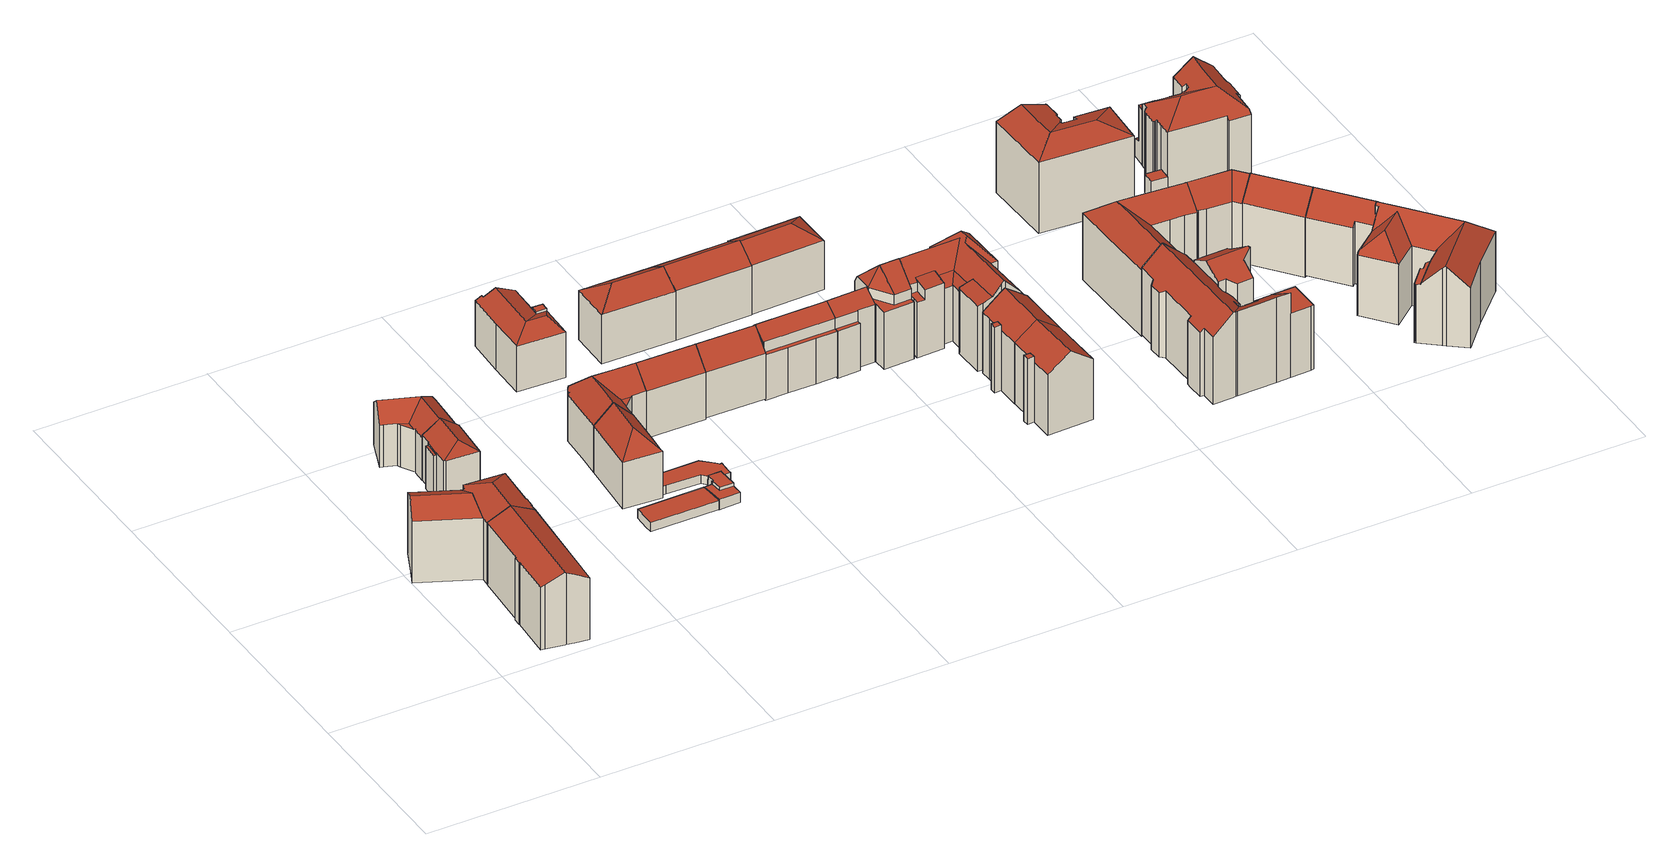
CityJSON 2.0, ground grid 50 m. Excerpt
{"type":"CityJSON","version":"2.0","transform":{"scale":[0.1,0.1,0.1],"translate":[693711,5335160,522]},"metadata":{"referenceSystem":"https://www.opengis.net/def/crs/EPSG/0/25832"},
"CityObjects":{
"building1":{"type":"Building","attributes":{"Gemeindeschluessel":"09162000","HoeheDach":"544.911","HoeheGrund":"522.730","Methode":"1000","NiedrigsteTraufeDesGebaeudes":"541.617","Geometrietyp2DReferenz":"3000","function":"31001_1000","roofType":"3100","measuredHeight":22.18,"storeysAboveGround":4},"geometry":[{"type":"MultiSurface","lod":"2","boundaries":[[[0,1,2,3]],[[4,5,6,7,8,9]],[[3,2,10,11]],[[12,13,9,8,7,14,15]],[[16,17,12,15,18,19]],[[14,7,6,20,21,22]],[[5,4,23,17,16,19,24,0,3,11,25,21,20,6]],[[23,4,9,13,12,17]],[[25,26,22,21]],[[19,18,27,24]],[[11,10,26,25]],[[24,27,1,0]],[[18,15,14,22,26,10,2,1,27]]],"semantics":{"surfaces":[{"type":"WallSurface"},{"type":"RoofSurface"},{"type":"GroundSurface"}],"values":[0,0,0,1,0,0,2,0,0,0,0,0,1]}}]},
"building2":{"type":"Building","attributes":{"Gemeindeschluessel":"09162000","HoeheDach":"544.960","HoeheGrund":"522.790","Methode":"2000","NiedrigsteTraufeDesGebaeudes":"541.430","Geometrietyp2DReferenz":"3000","function":"31001_1000","roofType":"3200","measuredHeight":22.17,"storeysAboveGround":4},"geometry":[{"type":"MultiSurface","lod":"2","boundaries":[[[28,29,30,31,32,33]],[[34,35,36,37]],[[38,39,31,30]],[[37,36,40,41]],[[42,43,7,44,45,46]],[[47,48,49,50,51,52,53]],[[41,40,7,43]],[[54,55,56,57,58,59,60]],[[28,33,35,34]],[[46,45,49,48]],[[51,50,61,55,54,62]],[[56,63,39,38,64,57]],[[44,65,63,56,55,61,50,49,45]],[[52,66,60,59,67,53]],[[62,54,60,66]],[[51,62,66,52]],[[65,32,31,39,63]],[[29,28,34,37,41,43,42,46,48,47,53,67,59,58,57,64,38,30]],[[7,40,36,35,33,32,65,44]]],"semantics":{"surfaces":[{"type":"WallSurface"},{"type":"RoofSurface"},{"type":"GroundSurface"}],"values":[0,0,0,0,0,0,0,0,0,0,0,0,1,0,1,1,1,2,1]}}]},
"building3":{"type":"Building","attributes":{"Gemeindeschluessel":"09162000","HoeheDach":"542.360","HoeheGrund":"525.051","Methode":"2000","NiedrigsteTraufeDesGebaeudes":"537.980","Geometrietyp2DReferenz":"3000","function":"31001_1000","roofType":"3200","measuredHeight":17.31,"storeysAboveGround":4},"geometry":[{"type":"MultiSurface","lod":"2","boundaries":[[[68,69,70,71]],[[72,73,74,75]],[[72,76,77,78,79,73]],[[80,81,82,83,84]],[[85,75,74,86,87,88]],[[83,89,90,91,70,69,88,87,78,77,92,84]],[[93,94,91,90,95]],[[80,84,92,96]],[[85,88,69,68]],[[79,78,87,86]],[[79,86,74,73]],[[96,92,77,76]],[[82,97,89,83]],[[81,80,96,76,72,75,85,68,71,94,93,98]],[[71,70,91,94]],[[93,95,99,98]],[[97,99,95,90,89]],[[81,98,99,97,82]]],"semantics":{"surfaces":[{"type":"WallSurface"},{"type":"RoofSurface"},{"type":"GroundSurface"}],"values":[0,0,0,0,0,1,0,0,0,0,1,0,1,2,0,0,1,0]}}]},
"building4":{"type":"Building","attributes":{"Gemeindeschluessel":"09162000","HoeheDach":"541.808","HoeheGrund":"524.822","Methode":"2000","NiedrigsteTraufeDesGebaeudes":"537.591","Geometrietyp2DReferenz":"3000","function":"31001_1000","roofType":"3100","measuredHeight":16.99,"storeysAboveGround":4},"geometry":[{"type":"MultiSurface","lod":"2","boundaries":[[[100,101,102,103,104,105,106,107]],[[108,109,110,111,112,113]],[[114,115,116,117,118,119]],[[105,104,120,121,115,114,119,106]],[[122,123,124,125]],[[120,126,127,128,129,121]],[[127,126,130,131]],[[132,133,103,102]],[[134,135,132,102,101,136]],[[137,138,123,122]],[[139,140,138,137]],[[109,108,141,139,137,122,125,142,143,135,134,136,144,145,146,118,117,116,129,128,127,131,110]],[[131,130,111,110]],[[125,124,147,142]],[[113,112,111,130,126,120,104,148,149]],[[116,115,121,129]],[[144,100,107,145]],[[136,101,100,144]],[[138,140,149,148,104,103,133,147,124,123]],[[107,106,119,118,146,145]],[[143,142,147,133,132,135]],[[141,108,113,149,140,139]]],"semantics":{"surfaces":[{"type":"RoofSurface"},{"type":"WallSurface"},{"type":"GroundSurface"}],"values":[0,1,1,0,1,1,1,0,1,1,1,2,1,1,0,1,1,1,0,1,1,1]}}]},
"building5":{"type":"Building","attributes":{"Gemeindeschluessel":"09162000","HoeheDach":"528.449","HoeheGrund":"525.600","Methode":"1000","NiedrigsteTraufeDesGebaeudes":"528.449","Geometrietyp2DReferenz":"3000","function":"51009_1610","roofType":"1000","measuredHeight":2.85},"geometry":[{"type":"MultiSurface","lod":"2","boundaries":[[[150,151,152,153]],[[154,155,156,157]],[[157,156,151,150]],[[158,152,151,156,155,159,160]],[[161,153,152,158,160,162]],[[161,162,163,154,157,150,153]],[[160,159,155,154,163,162]]],"semantics":{"surfaces":[{"type":"WallSurface"},{"type":"RoofSurface"},{"type":"GroundSurface"}],"values":[0,0,0,1,0,2,0]}}]},
"building6":{"type":"Building","attributes":{"Gemeindeschluessel":"09162000","HoeheDach":"544.753","HoeheGrund":"525.132","Methode":"1000","NiedrigsteTraufeDesGebaeudes":"539.256","Geometrietyp2DReferenz":"3000","function":"31001_1000","roofType":"3200","measuredHeight":19.62,"storeysAboveGround":4},"geometry":[{"type":"MultiSurface","lod":"2","boundaries":[[[164,165,166,167,168,169,170]],[[171,172,173]],[[174,175,170,169,168,176]],[[165,177,171,166]],[[164,178,177,165]],[[170,175,178,164]],[[166,171,173,167]],[[171,177,178,175,174,172]],[[172,174,176,173]],[[167,173,176,168]]],"semantics":{"surfaces":[{"type":"GroundSurface"},{"type":"RoofSurface"},{"type":"WallSurface"}],"values":[0,1,2,2,2,2,2,1,1,2]}}]},
"building7":{"type":"Building","attributes":{"Gemeindeschluessel":"09162000","HoeheDach":"544.768","HoeheGrund":"525.132","Methode":"2000","NiedrigsteTraufeDesGebaeudes":"539.264","Geometrietyp2DReferenz":"3000","function":"31001_1000","roofType":"3100","measuredHeight":19.64,"storeysAboveGround":4},"geometry":[{"type":"MultiSurface","lod":"2","boundaries":[[[179,180,181,182,183,184,170,185,168,186,187,188,189,190,191,192,193,194,195,196,197,198,199]],[[200,201,202,203,204,205,206,207,208,209,210]],[[211,210,209,193,192,191]],[[212,180,179,199,203,202]],[[213,214,200,210,211,215,216,217,218,219,220]],[[196,206,205,197]],[[175,221,222,223,200,214,213]],[[184,221,175,170]],[[224,223,222]],[[187,218,217,188]],[[185,170,175,213,220,168]],[[204,203,199,198,197,205]],[[193,209,208,194]],[[184,183,182,181,225,224,222,221]],[[180,212,225,181]],[[190,215,211,191]],[[188,217,216,189]],[[220,219,218,187,186,168]],[[194,208,207,195]],[[223,224,225,212,202,201,200]],[[189,216,215,190]],[[195,207,206,196]]],"semantics":{"surfaces":[{"type":"GroundSurface"},{"type":"RoofSurface"},{"type":"WallSurface"}],"values":[0,1,2,2,1,2,1,2,1,2,2,2,2,2,2,2,2,2,2,1,2,2]}}]},
"building8":{"type":"Building","attributes":{"Gemeindeschluessel":"09162000","HoeheDach":"529.540","HoeheGrund":"525.500","Methode":"2000","NiedrigsteTraufeDesGebaeudes":"528.130","Geometrietyp2DReferenz":"3000","function":"31001_2000","roofType":"1000","measuredHeight":4.04},"geometry":[{"type":"MultiSurface","lod":"2","boundaries":[[[226,227,228,229]],[[230,231,232,233]],[[234,235,236,237,238,239,240]],[[241,242,243,244,245,246,247,248,249,250,251,252,253,239,238,237,254,255,226,229,256,257,258,259,260,230,233,261,262,263,264]],[[251,250,265,266,267,252]],[[258,268,269,259]],[[236,270,271,272,255,254,237]],[[233,232,273,261]],[[245,274,275,246]],[[276,277,278,279]],[[255,272,227,226]],[[257,280,268,258]],[[249,248,281,282,265,250]],[[283,284,285,286,287,235,234]],[[271,270,277,276]],[[287,286,288,275,274,278,277,270,236,235]],[[260,289,231,230]],[[259,269,289,260]],[[256,290,280,257]],[[242,241,264,291,292,293]],[[294,283,234,240]],[[261,273,295,262]],[[245,244,243,242,293,296,279,278,274]],[[297,291,264,263,262,295]],[[298,288,286,285]],[[268,280,290,228,227,272,271,276,279,296,293,292,291,297,295,273,232,231,289,269]],[[253,252,267,299,294,240,239]],[[229,228,290,256]],[[294,299,284,283]],[[288,298,281,248,247,246,275]],[[267,266,265,282,281,298,285,284,299]]],"semantics":{"surfaces":[{"type":"WallSurface"},{"type":"GroundSurface"},{"type":"RoofSurface"}],"values":[0,0,0,1,0,0,0,0,0,0,0,0,0,0,0,2,0,0,0,0,2,0,0,0,0,2,0,0,0,0,2]}}]},
"building9":{"type":"Building","attributes":{"Gemeindeschluessel":"09162000","HoeheDach":"541.800","HoeheGrund":"525.106","Methode":"2000","NiedrigsteTraufeDesGebaeudes":"539.050","Geometrietyp2DReferenz":"3000","function":"31001_1000","roofType":"3100","measuredHeight":16.69,"storeysAboveGround":4},"geometry":[{"type":"MultiSurface","lod":"2","boundaries":[[[300,301,302,303]],[[304,305,303]],[[306,307,308,309,310]],[[311,312,305,304,313,314]],[[315,316,317,318]],[[311,314,319,320,321,310,322]],[[303,302,313,304]],[[309,323,322,310]],[[318,317,324,325]],[[326,327,328,329]],[[319,314,313,302,301]],[[312,329,328,303,305]],[[330,331,316,315]],[[310,321,306]],[[331,330,323,309,308]],[[332,325,324,333,334]],[[320,319,301,300]],[[307,300,303,328,327,334,333]],[[306,321,320,300,307]],[[332,334,327,326]],[[307,333,324,317,316,331,308]],[[311,322,323,330,315,318,325,332,326,329,312]]],"semantics":{"surfaces":[{"type":"WallSurface"},{"type":"RoofSurface"},{"type":"GroundSurface"}],"values":[0,1,1,0,0,0,0,0,0,0,1,0,0,1,0,0,0,1,1,0,1,2]}}]},
"building10":{"type":"Building","attributes":{"Gemeindeschluessel":"09162000","HoeheDach":"544.815","HoeheGrund":"524.954","Methode":"1000","NiedrigsteTraufeDesGebaeudes":"539.313","Geometrietyp2DReferenz":"3000","function":"31001_1000","roofType":"3100","measuredHeight":19.86,"storeysAboveGround":4},"geometry":[{"type":"MultiSurface","lod":"2","boundaries":[[[335,336,337,338]],[[339,337,336,340,341,342,202]],[[338,343,344,345,346,347,348,349,335]],[[350,202,342,341,348,347,346,345]],[[351,344,343,338,337,339]],[[344,351,350,345]],[[351,339,202,350]],[[340,336,335,349,348,341]]],"semantics":{"surfaces":[{"type":"WallSurface"},{"type":"RoofSurface"},{"type":"GroundSurface"}],"values":[0,1,2,0,0,0,1,0]}}]},
"building11":{"type":"Building","attributes":{"Gemeindeschluessel":"09162000","HoeheDach":"544.798","HoeheGrund":"525.469","Methode":"1000","NiedrigsteTraufeDesGebaeudes":"539.165","Geometrietyp2DReferenz":"3000","function":"31001_1000","roofType":"3100","measuredHeight":19.33,"storeysAboveGround":4},"geometry":[{"type":"MultiSurface","lod":"2","boundaries":[[[352,353,354,336]],[[355,356,357,358,359]],[[356,355,360,361,362,354,353]],[[362,337,336,354]],[[355,359,363,360]],[[352,336,337,339,358,357]],[[360,363,351,361]],[[362,361,351,339,337]],[[357,356,353,352]],[[363,359,358,339,351]]],"semantics":{"surfaces":[{"type":"WallSurface"},{"type":"GroundSurface"},{"type":"RoofSurface"}],"values":[0,0,1,0,0,2,0,0,0,2]}}]},
"building12":{"type":"Building","attributes":{"Gemeindeschluessel":"09162000","HoeheDach":"544.404","HoeheGrund":"525.387","Methode":"1000","NiedrigsteTraufeDesGebaeudes":"540.440","Geometrietyp2DReferenz":"3000","function":"31001_1000","roofType":"3200","measuredHeight":19.02,"storeysAboveGround":3},"geometry":[{"type":"MultiSurface","lod":"2","boundaries":[[[364,365,366,367]],[[368,367,366,369,370]],[[371,365,364,372,373]],[[374,369,366,365,371]],[[372,364,367,368]],[[373,375,374,371]],[[370,369,374,375]],[[373,372,368,370,375]]],"semantics":{"surfaces":[{"type":"WallSurface"},{"type":"RoofSurface"},{"type":"GroundSurface"}],"values":[0,0,0,1,2,1,1,0]}}]},
"building13":{"type":"Building","attributes":{"Gemeindeschluessel":"09162000","HoeheDach":"544.930","HoeheGrund":"525.072","Methode":"2000","NiedrigsteTraufeDesGebaeudes":"538.950","Geometrietyp2DReferenz":"3000","function":"31001_1000","roofType":"3100","measuredHeight":19.86,"storeysAboveGround":6},"geometry":[{"type":"MultiSurface","lod":"2","boundaries":[[[376,377,378,379]],[[380,381,378,377,382,383,384,385,386]],[[387,388,376,379,389,390,391,392,393,394,395,396,397,398]],[[382,399,400,401,402,383]],[[380,386,392,391,390]],[[395,394,384,383,402]],[[403,400,399,404]],[[396,395,402,401,405,406]],[[392,386,385,393]],[[396,406,407,397]],[[408,409,407,406,405,403,404]],[[393,385,384,394]],[[387,408,404,388]],[[379,378,381,389]],[[405,401,400,403]],[[408,387,398,409]],[[382,377,376,388,404,399]],[[397,407,409,398]],[[389,381,380,390]]],"semantics":{"surfaces":[{"type":"WallSurface"},{"type":"RoofSurface"},{"type":"GroundSurface"}],"values":[0,1,2,1,0,0,0,0,0,0,1,0,0,0,0,0,0,0,0]}}]},
"building14":{"type":"Building","attributes":{"Gemeindeschluessel":"09162000","HoeheDach":"528.480","HoeheGrund":"525.680","Methode":"2000","NiedrigsteTraufeDesGebaeudes":"528.480","Geometrietyp2DReferenz":"3000","function":"51009_1610","roofType":"1000","measuredHeight":2.8},"geometry":[{"type":"MultiSurface","lod":"2","boundaries":[[[410,411,412,413]],[[414,411,410,415]],[[416,417,414,415]],[[416,413,412,417]],[[415,410,413,416]],[[417,412,411,414]]],"semantics":{"surfaces":[{"type":"RoofSurface"},{"type":"WallSurface"},{"type":"GroundSurface"}],"values":[0,1,2,1,1,1]}}]},
"building15":{"type":"Building","attributes":{"Gemeindeschluessel":"09162000","HoeheDach":"544.694","HoeheGrund":"525.503","Methode":"1000","NiedrigsteTraufeDesGebaeudes":"540.480","Geometrietyp2DReferenz":"3000","function":"31001_1000","roofType":"3100","measuredHeight":19.19,"storeysAboveGround":3},"geometry":[{"type":"MultiSurface","lod":"2","boundaries":[[[418,419,420,421]],[[421,420,422,366]],[[419,418,423,424]],[[423,418,421,366,425]],[[425,366,422,426]],[[426,422,420,419,424]],[[426,424,423,425]]],"semantics":{"surfaces":[{"type":"RoofSurface"},{"type":"WallSurface"},{"type":"GroundSurface"}],"values":[0,0,1,1,1,1,2]}}]},
"building16":{"type":"Building","attributes":{"Gemeindeschluessel":"09162000","HoeheDach":"550.690","HoeheGrund":"524.539","Methode":"2000","NiedrigsteTraufeDesGebaeudes":"538.852","Geometrietyp2DReferenz":"3000","function":"31001_1000","roofType":"3100","measuredHeight":26.15,"storeysAboveGround":7},"geometry":[{"type":"MultiSurface","lod":"2","boundaries":[[[427,428,429,430,431,432]],[[427,432,433,434]],[[435,436,437,438]],[[439,440,406,441,442,443]],[[444,445,429,428]],[[446,384,447,448]],[[449,450,451,433,432,431]],[[452,453,406,440]],[[454,455,451,450,456,457]],[[458,454,457,436,435,459]],[[458,459,460,461]],[[452,440,439,446,448,444,428,427,434,455,454,458,461,462,463,464]],[[437,465,466]],[[467,468,460,459,435,438,469]],[[439,443,384,446]],[[465,456,450,449]],[[434,433,451,455]],[[443,442,470,471,467,472,473,384]],[[452,464,471,470,474,453]],[[437,436,457,456,465]],[[466,449,431,430,473,472]],[[462,468,467,463]],[[474,470,442,441]],[[466,465,449]],[[461,460,468,462]],[[438,437,466,472,469]],[[448,447,445,444]],[[469,472,467]],[[406,453,474,441]],[[463,467,471,464]],[[430,429,445,447,384,473]]],"semantics":{"surfaces":[{"type":"WallSurface"},{"type":"RoofSurface"},{"type":"GroundSurface"}],"values":[0,0,0,0,0,0,1,0,0,0,0,2,1,1,0,1,0,1,0,1,0,0,0,1,0,0,0,0,1,0,1]}}]},
"building17":{"type":"Building","attributes":{"Gemeindeschluessel":"09162000","HoeheDach":"528.470","HoeheGrund":"525.670","Methode":"2000","NiedrigsteTraufeDesGebaeudes":"528.470","Geometrietyp2DReferenz":"3000","function":"51009_1610","roofType":"1000","measuredHeight":2.8},"geometry":[{"type":"MultiSurface","lod":"2","boundaries":[[[475,476,477,478,479,480]],[[481,482,483,484,485,486]],[[477,484,483,478]],[[480,481,486,475]],[[478,483,482,479]],[[476,485,484,477]],[[475,486,485,476]],[[479,482,481,480]]],"semantics":{"surfaces":[{"type":"GroundSurface"},{"type":"RoofSurface"},{"type":"WallSurface"}],"values":[0,1,2,2,2,2,2,2]}}]},
"building18":{"type":"Building","attributes":{"Gemeindeschluessel":"09162000","HoeheDach":"544.450","HoeheGrund":"525.723","Methode":"1000","NiedrigsteTraufeDesGebaeudes":"540.621","Geometrietyp2DReferenz":"3000","function":"31001_1000","roofType":"3200","measuredHeight":18.73,"storeysAboveGround":3},"geometry":[{"type":"MultiSurface","lod":"2","boundaries":[[[487,488,489,490,491]],[[492,493,489,488]],[[494,487,491,495]],[[494,496,492,488,487]],[[493,497,490,489]],[[496,494,495,498]],[[493,492,496,498,497]],[[498,495,491,490,497]]],"semantics":{"surfaces":[{"type":"WallSurface"},{"type":"GroundSurface"},{"type":"RoofSurface"}],"values":[0,1,2,0,0,2,0,2]}}]},
"building19":{"type":"Building","attributes":{"Gemeindeschluessel":"09162000","HoeheDach":"548.490","HoeheGrund":"525.086","Methode":"2000","NiedrigsteTraufeDesGebaeudes":"543.584","Geometrietyp2DReferenz":"3000","function":"31001_1000","roofType":"3100","measuredHeight":23.4,"storeysAboveGround":5},"geometry":[{"type":"MultiSurface","lod":"2","boundaries":[[[499,500,501,502]],[[503,504,500,499,505]],[[506,507,508,503,505,509,510,511]],[[509,505,499,512]],[[507,506,513,502]],[[514,515,516,517]],[[508,518,504,503]],[[499,502,513,514,517,512]],[[518,501,500,504]],[[510,516,515,511]],[[510,509,512,517,516]],[[507,502,501,518,508]],[[506,511,515,514,513]]],"semantics":{"surfaces":[{"type":"WallSurface"},{"type":"GroundSurface"},{"type":"RoofSurface"}],"values":[0,0,1,0,0,2,0,2,2,0,0,0,0]}}]},
"building20":{"type":"Building","attributes":{"Gemeindeschluessel":"09162000","HoeheDach":"548.490","HoeheGrund":"524.971","Methode":"2000","NiedrigsteTraufeDesGebaeudes":"543.590","Geometrietyp2DReferenz":"3000","function":"31001_1000","roofType":"3100","measuredHeight":23.52,"storeysAboveGround":5},"geometry":[{"type":"MultiSurface","lod":"2","boundaries":[[[519,520,521,522]],[[523,522,521,524,525]],[[526,527,516,528]],[[525,524,529,530]],[[531,532,519,522,523,533,534,535,536,537,538,539,526,528]],[[534,540,541,535]],[[537,542,543,538]],[[537,536,544,545,542]],[[519,532,546,530,529,520]],[[533,547,540,534]],[[535,541,544,536]],[[538,543,548,539]],[[520,529,524,521]],[[531,528,516,517,512]],[[531,512,546,532]],[[540,547,525,530,546,512,517,545,544,541]],[[539,548,527,526]],[[523,525,547,533]],[[517,516,527,548,543,542,545]]],"semantics":{"surfaces":[{"type":"WallSurface"},{"type":"GroundSurface"},{"type":"RoofSurface"}],"values":[0,0,0,0,1,0,0,0,0,0,0,0,2,0,0,2,0,0,2]}}]},
"building21":{"type":"Building","attributes":{"Gemeindeschluessel":"09162000","HoeheDach":"551.920","HoeheGrund":"525.892","Methode":"2000","NiedrigsteTraufeDesGebaeudes":"542.559","Geometrietyp2DReferenz":"3000","function":"31001_1000","roofType":"3100","measuredHeight":26.03,"storeysAboveGround":4},"geometry":[{"type":"MultiSurface","lod":"2","boundaries":[[[549,550,551,552]],[[553,554,555,556]],[[552,551,557,558]],[[559,560,561,562]],[[563,564,565,566]],[[567,568,569,570,571]],[[563,572,573,574,575,564]],[[576,577,578,579,580,581]],[[582,583,584,585,586,587,588,589]],[[590,591,592,593]],[[565,564,575,594,595]],[[596,581,597,598]],[[599,600,601,602,603,604,605]],[[550,549,556,555]],[[606,607,608,609,610]],[[611,592,591,612,561,560,571,570]],[[613,614,579,578,611,570,569,615]],[[609,616,598,597,580,614,584,583,617,618,619,610]],[[618,557,551,550,555,554,619]],[[599,605,573,572]],[[582,589,604,603]],[[620,621,622]],[[574,573,605,604,589,588]],[[623,612,591,590]],[[603,602,583,582]],[[562,561,612,623]],[[624,625,626,613,615]],[[607,606,553,556,549,552,558,600,599,572,563,566,625,624,568,567,559,562,623,590,593,577,576,627]],[[567,571,560,559]],[[600,558,557,628,601]],[[609,608,629,622,616]],[[625,566,565,595,586,585,626]],[[574,588,587,594,575]],[[554,553,606,610,619]],[[597,581,580]],[[627,576,581,596,621,620,630]],[[577,593,592,611,578]],[[594,587,586,595]],[[584,614,613,626,585]],[[614,580,579]],[[624,615,569,568]],[[601,628,617,583,602]],[[596,598,616,622,621]],[[618,617,628,557]],[[607,627,630,629,608]],[[629,630,620,622]]],"semantics":{"surfaces":[{"type":"WallSurface"},{"type":"RoofSurface"},{"type":"GroundSurface"}],"values":[0,0,0,0,0,0,0,0,1,0,1,1,0,0,0,1,1,1,1,0,0,0,1,0,1,0,0,2,0,0,1,0,0,0,1,0,0,0,1,0,0,1,1,0,0,1]}}]},
"building22":{"type":"Building","attributes":{"Gemeindeschluessel":"09162000","HoeheDach":"550.100","HoeheGrund":"524.211","Methode":"2000","NiedrigsteTraufeDesGebaeudes":"541.997","Geometrietyp2DReferenz":"3000","function":"31001_1000","roofType":"3100","measuredHeight":25.89,"storeysAboveGround":4},"geometry":[{"type":"MultiSurface","lod":"2","boundaries":[[[631,632,633,634]],[[635,636,637,638,639,640]],[[641,642,643]],[[644,645,646,647,648,649,650]],[[651,652,653,654]],[[655,656,657,658,659,660,661,662,663,664,665,666,667,668,669,631,634,670,651,654,671,672,673,674,675,676,677,678,679,680,681,682,683,684,685,686,687,688,689,690,691,692,693,694,695,696,697,698,699,700,701,702,639,638,637,703,704,705,706,707]],[[708,650,649,709,710,711]],[[712,713,714,715,716,641,643,717,718,636,635,640,719,720,721]],[[707,722,723,655]],[[634,633,724,670]],[[687,686,725,726,727,688]],[[675,728,729,676]],[[663,662,661,712,721,730,731,664]],[[732,733,694,693,692,734]],[[683,682,735,736]],[[645,735,682,681,680,646]],[[721,720,737,738,739,740,741,742,733,732,734,743,711,710,709,729,728,744,745,746,747,730]],[[688,727,748,689]],[[660,713,712,661]],[[702,719,640,639]],[[669,749,632,631]],[[656,750,751,657]],[[685,752,725,686]],[[702,701,700,699,738,737,720,719]],[[706,753,722,707]],[[754,755,756,668,667,666]],[[657,751,716,715,658]],[[703,718,717,704]],[[670,724,652,651]],[[655,723,750,656]],[[641,716,751]],[[694,733,742,695]],[[748,727,726,725,752,757,736,735,645,644,650,708]],[[691,690,689,748,708,711,743]],[[695,742,741,696]],[[637,636,718,703]],[[696,741,740,697]],[[668,756,749,669]],[[757,752,685,684,683,736]],[[665,758,754,666]],[[643,642,753,706,705,704,717]],[[750,723,722,753,642,641,751]],[[674,744,728,675]],[[654,653,759,671]],[[709,649,648,647,679,678,677,676,729]],[[659,658,715,714,713,660]],[[746,745,744,674,673,672,671,759]],[[691,743,734,692]],[[679,647,646,680]],[[698,697,740,739,738,699]],[[664,731,758,665]],[[758,731,730,747,746,759,653,652,724,633,632,749,756,755,754]]],"semantics":{"surfaces":[{"type":"WallSurface"},{"type":"RoofSurface"},{"type":"GroundSurface"}],"values":[0,0,0,1,0,2,0,1,0,0,0,0,0,0,0,0,1,0,0,0,0,0,0,0,0,0,0,0,0,0,0,0,1,0,0,0,0,0,0,0,0,1,0,0,0,0,0,0,0,0,0,1]}}]},
"building23":{"type":"Building","attributes":{"Gemeindeschluessel":"09162000","HoeheDach":"549.493","HoeheGrund":"523.620","Methode":"2000","NiedrigsteTraufeDesGebaeudes":"529.698","Geometrietyp2DReferenz":"3000","function":"31001_1000","roofType":"3100","measuredHeight":25.87,"storeysAboveGround":4},"geometry":[{"type":"MultiSurface","lod":"2","boundaries":[[[760,761,762,763,764,765,766,767,768,769,770]],[[771,772,773,774]],[[775,776,777,778,779,780,781,782,783,784,785]],[[779,786,787,788,789,780]],[[785,784,790,791]],[[792,766,765,793]],[[794,795,796,797,798,799,800,801]],[[802,803,764,763,762,804]],[[761,788,787,805,806,804,762]],[[774,773,807,808]],[[797,796,772,771]],[[782,781,760,770,809,783]],[[770,769,768,767,807,773,772,796,795,794,801]],[[810,786,779,778]],[[789,760,781,780]],[[774,808,811,792,793,803,802,804,806,805,810,778,777,776,775,785,791,812,800,799,798,797,771]],[[805,787,786,810]],[[793,765,764,803]],[[788,761,760,789]],[[766,792,811,808,807,767]],[[784,783,809,770,801,813,790]],[[790,813,801,800,812,791]]],"semantics":{"surfaces":[{"type":"RoofSurface"},{"type":"WallSurface"},{"type":"GroundSurface"}],"values":[0,1,1,0,1,1,1,1,1,1,1,0,0,1,1,2,1,1,1,1,0,1]}}]},
"building24":{"type":"Building","attributes":{"Gemeindeschluessel":"09162000","HoeheDach":"549.383","HoeheGrund":"524.980","Methode":"2000","NiedrigsteTraufeDesGebaeudes":"546.758","Geometrietyp2DReferenz":"3000","function":"31001_1000","roofType":"3200","measuredHeight":24.4,"storeysAboveGround":6},"geometry":[{"type":"MultiSurface","lod":"2","boundaries":[[[814,815,816,817,818,819]],[[820,821,822,823]],[[824,825,826,827,828,829]],[[829,828,827,830,831,832]],[[833,834,835,836,824,829]],[[837,838,839,840]],[[841,842,843,844,818,817,816,845,846,839,838,826,825,824]],[[847,848,849,842,841,850]],[[851,845,816,815]],[[852,853,854,855,847,850]],[[846,845,851,856,840,839]],[[857,858,832,831,830,859,837,840,856,851,815,814,819,860,861,849,848,847,855,854,820,823]],[[857,823,822,834]],[[861,843,842,849]],[[836,835,822,821,853,852,850,841,824]],[[861,860,819,818,844,843]],[[854,853,821,820]],[[834,822,835]],[[858,857,834,833,829,832]],[[826,838,837,859,830,827]]],"semantics":{"surfaces":[{"type":"WallSurface"},{"type":"RoofSurface"},{"type":"GroundSurface"}],"values":[0,0,1,0,1,0,1,0,0,0,0,2,0,0,1,0,0,1,0,0]}}]},
"building25":{"type":"Building","attributes":{"Gemeindeschluessel":"09162000","HoeheDach":"549.330","HoeheGrund":"525.220","Methode":"2000","NiedrigsteTraufeDesGebaeudes":"543.461","Geometrietyp2DReferenz":"3000","function":"31001_1000","roofType":"3100","measuredHeight":24.11,"storeysAboveGround":5},"geometry":[{"type":"MultiSurface","lod":"2","boundaries":[[[862,863,864,865]],[[866,867,868,869]],[[870,871,872,873]],[[874,875,876,869,877,878,879]],[[880,881,882,883]],[[873,872,868,884]],[[862,885,886,867,866,863]],[[864,863,866,869,876]],[[878,877,881,880,887,888]],[[885,862,865,889,890,891,892,888,887,880,883,870,873,884,886]],[[884,868,867,886]],[[891,874,879,892]],[[883,882,871,870]],[[869,868,872,871,882,881,877]],[[892,879,878,888]],[[890,875,874,891]],[[889,865,864,876,875,890]]],"semantics":{"surfaces":[{"type":"WallSurface"},{"type":"RoofSurface"},{"type":"GroundSurface"}],"values":[0,1,0,1,0,0,0,1,0,2,0,0,0,1,0,0,0]}}]},
"building26":{"type":"Building","attributes":{"Gemeindeschluessel":"09162000","HoeheDach":"528.539","HoeheGrund":"524.888","Methode":"2000","NiedrigsteTraufeDesGebaeudes":"527.180","Geometrietyp2DReferenz":"3000","function":"31001_2000","roofType":"2100","measuredHeight":3.65},"geometry":[{"type":"MultiSurface","lod":"2","boundaries":[[[893,894,895,896,897]],[[898,899,900,901]],[[897,896,899,898]],[[893,897,898,901,902]],[[902,903,894,893]],[[900,899,896,895,904]],[[904,895,894,903]],[[901,900,904,903,902]]],"semantics":{"surfaces":[{"type":"WallSurface"},{"type":"GroundSurface"},{"type":"RoofSurface"}],"values":[0,0,0,1,0,2,2,0]}}]},
"building27":{"type":"Building","attributes":{"Gemeindeschluessel":"09162000","HoeheDach":"531.477","HoeheGrund":"525.750","Methode":"1000","NiedrigsteTraufeDesGebaeudes":"531.477","Geometrietyp2DReferenz":"3000","function":"31001_2000","roofType":"1000","measuredHeight":5.73},"geometry":[{"type":"MultiSurface","lod":"2","boundaries":[[[905,906,907,908]],[[908,907,909,910]],[[908,910,911,905]],[[910,909,912,911]],[[911,912,906,905]],[[906,912,909,907]]],"semantics":{"surfaces":[{"type":"WallSurface"},{"type":"GroundSurface"},{"type":"RoofSurface"}],"values":[0,0,1,0,0,2]}}]},
"building28":{"type":"Building","attributes":{"Gemeindeschluessel":"09162000","HoeheDach":"528.894","HoeheGrund":"524.910","Methode":"1000","NiedrigsteTraufeDesGebaeudes":"528.894","Geometrietyp2DReferenz":"3000","function":"31001_2000","roofType":"1000","measuredHeight":3.98},"geometry":[{"type":"MultiSurface","lod":"2","boundaries":[[[913,914,915,901]],[[916,917,918,919]],[[898,920,917,916]],[[921,918,917,920,915,914]],[[919,918,921,922]],[[901,915,920,898]],[[922,921,914,913]],[[913,901,898,916,919,922]]],"semantics":{"surfaces":[{"type":"WallSurface"},{"type":"RoofSurface"},{"type":"GroundSurface"}],"values":[0,0,0,1,0,0,0,2]}}]},
"building29":{"type":"Building","attributes":{"Gemeindeschluessel":"09162000","HoeheDach":"549.417","HoeheGrund":"525.480","Methode":"1000","NiedrigsteTraufeDesGebaeudes":"543.822","Geometrietyp2DReferenz":"3000","function":"31001_1000","roofType":"3100","measuredHeight":23.94,"storeysAboveGround":5},"geometry":[{"type":"MultiSurface","lod":"2","boundaries":[[[923,924,925,926]],[[927,925,924,928]],[[929,927,928,930]],[[930,928,924,923,931,932]],[[933,934,926,925,927,929]],[[933,929,930,932]],[[934,933,932,931,923,926]]],"semantics":{"surfaces":[{"type":"WallSurface"},{"type":"RoofSurface"},{"type":"GroundSurface"}],"values":[0,1,1,0,0,0,2]}}]},
"building30":{"type":"Building","attributes":{"Gemeindeschluessel":"09162000","HoeheDach":"549.392","HoeheGrund":"525.960","Methode":"1000","NiedrigsteTraufeDesGebaeudes":"543.850","Geometrietyp2DReferenz":"3000","function":"31001_1000","roofType":"3100","measuredHeight":23.43,"storeysAboveGround":5},"geometry":[{"type":"MultiSurface","lod":"2","boundaries":[[[935,936,937,938,939,940]],[[941,942,943,944]],[[945,946,937,936]],[[947,948,946,945]],[[947,949,944,943,950,948]],[[951,939,938,937,946,948,950,927,929]],[[940,939,951,952]],[[950,943,942,925,927]],[[952,951,929,953]],[[929,927,925,954,955,953]],[[954,925,942,941]],[[949,947,945,936,935,940,952,953,955,954,941,944]]],"semantics":{"surfaces":[{"type":"WallSurface"},{"type":"RoofSurface"},{"type":"GroundSurface"}],"values":[0,0,0,0,0,1,0,1,0,0,0,2]}}]},
"building31":{"type":"Building","attributes":{"Gemeindeschluessel":"09162000","HoeheDach":"542.560","HoeheGrund":"525.678","Methode":"2000","NiedrigsteTraufeDesGebaeudes":"530.911","Geometrietyp2DReferenz":"3000","function":"31001_1000","roofType":"1000","measuredHeight":16.88,"storeysAboveGround":1},"geometry":[{"type":"MultiSurface","lod":"2","boundaries":[[[956,957,958,959,960,961]],[[959,958,962,963]],[[964,965,966,967]],[[967,961,960,968,964]],[[967,966,956,961]],[[965,969,957,956,966]],[[963,968,960,959]],[[969,965,964,968,963,962]],[[969,962,958,957]]],"semantics":{"surfaces":[{"type":"WallSurface"},{"type":"RoofSurface"},{"type":"GroundSurface"}],"values":[0,1,0,1,0,2,0,0,0]}}]},
"building32":{"type":"Building","attributes":{"Gemeindeschluessel":"09162000","HoeheDach":"550.250","HoeheGrund":"525.890","Methode":"2000","NiedrigsteTraufeDesGebaeudes":"543.890","Geometrietyp2DReferenz":"3000","function":"31001_1000","roofType":"3100","measuredHeight":24.36,"storeysAboveGround":4},"geometry":[{"type":"MultiSurface","lod":"2","boundaries":[[[970,971,972]],[[973,974,975,976]],[[977,978,979,980,981,982]],[[980,983,984,985,981]],[[986,987,988,989,990,991,992]],[[993,989,988,994]],[[994,988,987,995]],[[996,997,998,972,971]],[[999,1000,996,971]],[[1001,1002,975,974,999,1003]],[[985,1004,982,981]],[[1005,986,992,1006]],[[986,1007,995,987]],[[1008,1009,1007,986,1005]],[[1010,1011,1012,1006,992,991]],[[976,975,1002,1013]],[[1009,1008,1014,1015,1016]],[[1017,990,989,993]],[[1004,1018,977,982]],[[973,976,1013,1011,1010,1017,993,994,995,1007,1009,1016,983,980,979,1019,997,996,1000]],[[1003,970,972,998,1020,978,977,1018,1015,1014]],[[974,973,1000,999]],[[1004,985,984,1015,1018]],[[1003,999,971,970]],[[979,978,1020,1019]],[[984,983,1016,1015]],[[1001,1003,1014,1008,1005,1006,1012]],[[1011,1013,1002,1001,1012]],[[1010,991,990,1017]],[[1019,1020,998,997]]],"semantics":{"surfaces":[{"type":"RoofSurface"},{"type":"WallSurface"},{"type":"GroundSurface"}],"values":[0,1,1,1,0,1,1,1,1,0,0,1,1,1,1,1,1,1,0,2,0,1,0,0,1,1,0,1,1,1]}}]},
"building33":{"type":"Building","attributes":{"Gemeindeschluessel":"09162000","HoeheDach":"549.758","HoeheGrund":"525.500","Methode":"2000","NiedrigsteTraufeDesGebaeudes":"544.289","Geometrietyp2DReferenz":"3000","function":"31001_1000","roofType":"3200","measuredHeight":24.26,"storeysAboveGround":4},"geometry":[{"type":"MultiSurface","lod":"2","boundaries":[[[1021,1022,1023,1024,1025,1026]],[[1022,1021,1027,1028]],[[1029,1030,1031,1032]],[[1033,1024,1023,1022,1028,1034,1035,1036,1037,1038,1039,1040,1041,1042,1043,1044,1045,1046,1047,1048,1049,1050,1051,1052,1053,1054,1055,1056,1057,1058,1059,1060,1029,1032,1061,1062,1063,1064,1065]],[[1044,1066,1067,1045]],[[1065,1068,1069,1033]],[[1041,1070,1071,1042]],[[1072,1073,1062,1061,1032,1031]],[[1046,1074,1075,1047]],[[1033,1069,1025,1024]],[[1047,1075,1076,1048]],[[1039,1077,1078,1040]],[[1045,1067,1074,1046]],[[1036,1035,1034,1079,1080,1081,1082,1037]],[[1026,1025,1069,1068,1083,1084,1073,1072,1085,1086]],[[1076,1087,1088,1050,1049,1048]],[[1064,1083,1068,1065]],[[1089,1090,1091,1060,1059,1058]],[[1040,1078,1070,1041]],[[1086,1085,1072,1031,1030,1091,1090,1089,1092,1093,1094]],[[1037,1082,1095,1038]],[[1080,1079,1027,1021,1026,1086,1096,1097,1081]],[[1097,1096,1086,1094,1098,1099,1100,1101,1088,1087]],[[1050,1088,1101,1051]],[[1060,1091,1030,1029]],[[1064,1063,1062,1073,1084,1083]],[[1043,1102,1066,1044]],[[1056,1093,1092,1057]],[[1051,1101,1100,1052]],[[1042,1071,1102,1043]],[[1052,1100,1099,1053]],[[1038,1095,1077,1039]],[[1071,1070,1078,1077,1095,1082,1081,1097,1087,1076,1075,1074,1067,1066,1102]],[[1028,1027,1079,1034]],[[1057,1092,1089,1058]],[[1098,1094,1093,1056,1055,1054,1053,1099]]],"semantics":{"surfaces":[{"type":"WallSurface"},{"type":"GroundSurface"},{"type":"RoofSurface"}],"values":[0,0,0,1,0,0,0,0,0,0,0,0,0,0,2,0,0,0,0,2,0,2,2,0,0,0,0,0,0,0,0,0,2,0,0,0]}}]}
},
"vertices":[
[149,174,7],[149,174,197],[147,174,196],[147,174,7],[270,31,7],[270,34,7],[295,355,7],[295,355,196],[270,34,196],[270,31,196],[148,196,196],[148,196,7],[208,41,227],[229,37,217],[228,360,229],[204,41,229],[204,41,7],[208,41,7],[152,50,203],[152,50,7],[228,360,7],[164,365,7],[164,365,197],[229,37,7],[141,52,7],[152,196,7],[152,196,198],[141,52,198],
[297,407,8],[306,526,8],[306,529,8],[306,529,196],[306,526,198],[297,407,197],[301,407,8],[301,407,195],[298,375,195],[298,375,8],[191,537,8],[191,537,196],[296,375,196],[296,375,8],[230,360,8],[295,355,8],[230,360,225],[164,365,195],[164,365,8],[164,388,8],[165,387,8],[165,387,195],[164,388,194],[164,388,196],[3,461,196],[3,461,8],[176,521,196],[176,521,194],[183,518,198],[183,518,8],[176,521,8],[55,578,8],[55,578,195],[170,454,194],[170,454,230],[188,531,200],[188,531,8],[240,475,225],[29,519,230],[29,519,8],
[228,810,30],[228,810,168],[262,808,192],[262,808,30],[213,726,30],[213,726,160],[217,773,160],[217,773,30],[221,726,30],[221,726,168],[221,726,167],[221,726,160],[218,684,30],[223,682,30],[223,682,168],[221,683,170],[218,684,168],[226,774,30],[225,774,160],[225,774,167],[226,774,168],[270,701,204],[278,807,204],[278,807,203],[219,688,168],[328,803,30],[278,807,30],[328,803,168],[219,688,30],[317,676,168],[318,676,30],[318,676,168],
[171,908,157],[205,896,157],[206,894,156],[231,884,156],[286,919,198],[234,939,198],[181,959,198],[163,911,157],[328,803,28],[331,846,28],[337,937,28],[337,937,159],[331,846,159],[328,803,159],[238,990,158],[328,956,158],[328,956,28],[238,990,28],[198,1005,28],[198,1005,158],[335,949,162],[332,953,159],[228,810,28],[228,810,158],[230,846,158],[230,846,28],[335,948,161],[335,948,28],[335,949,28],[332,953,28],[337,943,159],[337,943,28],[208,888,156],[229,855,156],[206,894,28],[208,888,28],[205,896,28],[262,808,28],[262,808,185],[278,807,28],[278,807,197],[279,807,28],[232,850,28],[229,855,28],[171,908,28],[163,911,28],[181,959,28],[232,850,159],[283,864,198],[279,807,198],
[805,361,36],[805,361,64],[807,327,64],[807,327,36],[611,394,36],[611,394,64],[802,395,64],[802,395,36],[612,327,64],[611,349,64],[611,327,64],[612,327,36],[611,327,36],[611,349,36],
[717,505,31],[712,452,31],[712,445,31],[602,454,31],[616,627,31],[671,623,31],[726,619,31],[712,445,173],[661,504,228],[602,454,173],[671,623,228],[726,619,173],[616,627,173],[712,452,173],[717,505,173],
[804,745,31],[803,691,31],[762,691,31],[760,690,31],[729,659,31],[728,659,31],[670,623,31],[621,694,31],[626,777,31],[631,776,31],[631,781,31],[632,787,31],[635,791,31],[638,795,31],[639,796,31],[644,799,31],[649,801,31],[658,801,31],[658,805,31],[739,802,31],[806,800,31],[680,749,228],[735,747,228],[804,745,228],[806,800,174],[739,802,173],[658,805,173],[658,801,176],[649,801,177],[644,799,179],[639,796,183],[638,795,184],[635,791,181],[803,691,175],[670,623,228],[676,693,228],[632,787,178],[631,781,177],[631,776,178],[626,777,173],[621,694,173],[616,627,174],[728,659,173],[729,659,173],[731,691,173],[760,690,173],[762,691,174],
[840,423,35],[840,423,61],[840,435,61],[840,435,35],[729,505,35],[729,505,61],[849,505,61],[849,505,35],[825,395,61],[825,395,75],[829,395,75],[829,395,35],[825,395,35],[802,395,35],[802,395,61],[893,430,35],[893,421,35],[880,421,35],[866,420,35],[865,420,35],[868,362,35],[868,360,35],[869,328,35],[830,327,35],[807,327,35],[805,360,35],[805,361,35],[802,393,35],[829,421,35],[829,423,35],[838,433,35],[823,449,35],[725,452,35],[712,452,35],[717,505,35],[880,477,35],[889,467,35],[891,467,35],[894,467,35],[807,327,66],[805,360,66],[805,361,66],[725,452,61],[712,452,61],[829,421,75],[829,421,61],[829,423,61],[880,477,61],[865,420,75],[868,362,75],[866,421,61],[866,421,75],[866,420,75],[866,420,61],[823,449,61],[869,328,66],[830,327,66],[825,394,61],[825,394,66],[828,360,66],[828,360,75],[825,394,75],[868,360,75],[717,505,61],[838,433,61],[894,467,61],[893,430,61],[893,421,61],[802,393,61],[889,467,61],[880,421,61],[891,467,61],[868,360,66],[802,393,66],
[731,1122,170],[731,1122,177],[732,1145,177],[732,1145,170],[761,1144,170],[761,1145,170],[731,1070,198],[674,1072,198],[619,1024,171],[619,1023,171],[757,1018,171],[760,1126,31],[761,1145,31],[761,1144,177],[760,1126,177],[626,1247,31],[626,1247,171],[644,1247,180],[644,1247,31],[760,1121,177],[760,1121,170],[760,1120,171],[757,1018,31],[619,1023,31],[644,1239,180],[644,1239,31],[735,1236,31],[735,1236,171],[732,1145,171],[732,1145,31],[621,1134,31],[621,1134,171],[698,1237,31],[679,1238,198],[698,1237,189],
[975,795,30],[975,795,176],[974,744,227],[974,744,30],[974,743,228],[853,799,174],[806,800,173],[806,799,174],[974,743,30],[973,689,30],[803,691,30],[804,745,30],[806,799,30],[806,800,30],[853,799,30],[803,691,174],[973,689,174],
[1145,798,172],[1145,798,35],[975,795,35],[1144,700,35],[1145,743,35],[1145,743,226],[1145,741,228],[1144,700,186],[1144,687,35],[973,689,35],[974,744,35],[1144,687,174],
[863,1141,34],[863,1141,185],[1071,1139,185],[1071,1139,34],[1072,1018,34],[1071,1078,224],[1072,1018,185],[863,1140,186],[862,1021,34],[862,1021,184],[923,1080,224],[863,1021,185],
[1145,743,31],[1145,743,228],[1145,798,173],[1145,798,31],[1236,800,172],[1145,800,171],[1145,742,229],[1350,743,229],[1350,745,227],[1348,802,170],[1263,800,172],[1144,687,31],[1144,700,31],[1145,800,31],[1236,800,31],[1252,800,31],[1263,800,31],[1348,802,31],[1350,745,31],[1351,702,31],[1351,689,31],[1289,687,31],[1207,687,31],[1144,700,201],[1145,700,201],[1351,701,201],[1351,702,201],[1145,700,169],[1144,700,169],[1351,701,169],[1351,689,169],[1289,687,169],[1144,687,169],[1207,687,169],
[1263,800,65],[1262,805,65],[1236,805,65],[1236,800,65],[1262,805,37],[1263,800,37],[1236,800,37],[1236,805,37],
[1072,1018,186],[1291,1020,185],[1291,1080,227],[1071,1078,227],[1290,1141,185],[1072,1018,35],[1291,1020,35],[1071,1139,35],[1290,1141,35],
[1466,805,25],[1458,805,25],[1458,805,170],[1465,805,170],[1465,805,212],[1466,805,212],[1557,809,210],[1557,809,25],[1558,681,201],[1558,681,232],[1508,679,232],[1508,679,201],[1351,702,25],[1351,689,25],[1351,700,169],[1351,700,201],[1351,702,202],[1442,804,25],[1442,804,169],[1350,745,25],[1348,802,169],[1348,802,25],[1466,794,232],[1557,797,232],[1557,807,213],[1417,690,25],[1417,690,169],[1558,742,25],[1557,807,25],[1557,743,287],[1558,742,286],[1558,667,25],[1558,667,201],[1471,664,201],[1471,664,25],[1469,705,25],[1468,705,25],[1416,703,25],[1502,742,287],[1467,740,232],[1468,705,201],[1469,705,201],[1467,740,201],[1416,702,201],[1416,703,201],[1467,740,222],[1467,749,228],[1416,702,169],
[1442,810,37],[1468,811,37],[1468,805,37],[1466,805,37],[1458,805,37],[1442,804,37],[1442,804,65],[1458,805,65],[1466,805,65],[1468,805,65],[1468,811,65],[1442,810,65],
[1502,1025,186],[1502,1025,37],[1499,1145,37],[1499,1145,187],[1499,1145,188],[1291,1020,37],[1290,1141,37],[1501,1025,187],[1440,1084,224],[1291,1020,187],[1290,1141,187],[1291,1080,224],
[1681,294,216],[1681,294,232],[1682,275,232],[1682,275,216],[1662,293,31],[1662,293,232],[1681,294,31],[1683,209,31],[1682,275,31],[1663,275,31],[1679,369,31],[1811,373,31],[1816,213,31],[1679,369,216],[1683,209,216],[1750,211,265],[1816,213,216],[1811,373,216],[1745,371,265],[1663,275,232],
[1658,434,30],[1658,434,232],[1658,452,232],[1658,452,30],[1677,453,30],[1677,453,232],[1677,453,216],[1808,498,30],[1808,498,216],[1811,373,30],[1677,434,232],[1677,434,216],[1679,369,30],[1678,435,30],[1676,494,30],[1675,524,30],[1675,526,30],[1732,530,30],[1743,530,30],[1807,533,30],[1807,528,30],[1675,524,216],[1675,526,216],[1743,530,264],[1807,533,216],[1732,530,258],[1741,530,265],[1678,435,216],[1676,494,216],[1807,528,216],
[1659,615,39],[1659,615,239],[1662,619,240],[1662,619,39],[1675,526,39],[1675,526,242],[1661,525,239],[1661,525,39],[1672,619,242],[1672,619,39],[1619,816,39],[1619,816,206],[1627,817,206],[1627,817,39],[1558,651,39],[1558,651,209],[1558,667,209],[1558,667,39],[1612,813,39],[1606,808,39],[1606,808,211],[1607,809,210],[1612,813,208],[1637,653,39],[1637,653,239],[1581,651,239],[1581,651,209],[1798,813,39],[1656,810,39],[1656,810,211],[1684,810,211],[1684,810,237],[1798,813,237],[1637,693,237],[1687,694,237],[1733,745,288],[1558,741,288],[1558,691,237],[1581,691,237],[1581,701,247],[1637,702,247],[1642,816,39],[1642,816,206],[1650,814,208],[1650,814,39],[1581,691,209],[1558,691,209],[1802,674,237],[1743,755,299],[1744,729,299],[1636,669,39],[1671,671,39],[1671,671,210],[1670,671,208],[1637,669,208],[1637,669,242],[1636,669,242],[1732,530,39],[1743,530,39],[1743,530,285],[1740,530,288],[1732,530,280],[1655,810,210],[1635,817,206],[1557,791,237],[1684,794,237],[1557,807,211],[1734,719,288],[1690,620,237],[1702,620,250],[1705,528,250],[1802,673,209],[1802,673,237],[1782,673,237],[1635,817,39],[1557,807,39],[1558,742,39],[1558,742,287],[1807,533,39],[1672,619,209],[1787,532,237],[1807,533,209],
[2111,367,22],[2111,367,227],[2099,379,217],[2099,379,22],[2247,212,230],[2251,210,232],[2251,210,22],[2247,212,22],[2245,213,22],[2245,213,230],[2340,234,218],[2340,235,218],[2340,235,217],[2336,397,257],[2365,398,257],[2335,434,236],[2337,455,224],[2334,455,224],[2241,453,224],[2243,394,257],[2109,426,22],[2109,426,226],[2108,484,227],[2108,484,22],[2410,143,22],[2400,142,22],[2342,140,22],[2301,139,22],[2249,137,22],[2186,135,22],[2181,135,22],[2177,135,22],[2176,135,22],[2116,133,22],[2115,178,22],[2104,179,22],[2103,228,22],[2103,241,22],[2114,242,22],[2098,417,22],[2164,486,22],[2168,486,22],[2171,486,22],[2228,487,22],[2237,487,22],[2239,453,22],[2241,453,22],[2334,455,22],[2337,455,22],[2335,434,22],[2365,398,22],[2368,394,22],[2336,370,22],[2337,338,22],[2337,323,22],[2290,321,22],[2272,336,22],[2269,339,22],[2245,338,22],[2244,337,22],[2237,328,22],[2238,304,22],[2245,304,22],[2254,304,22],[2263,295,22],[2264,258,22],[2255,249,22],[2246,249,22],[2240,249,22],[2240,233,22],[2240,224,22],[2240,216,22],[2289,211,22],[2288,233,22],[2340,235,22],[2341,235,22],[2408,236,22],[2244,337,225],[2241,453,216],[2243,394,216],[2244,337,216],[2181,135,281],[2186,135,281],[2249,137,281],[2301,139,281],[2342,140,281],[2288,233,217],[2289,211,232],[2240,216,228],[2240,224,222],[2177,135,281],[2408,236,218],[2410,143,218],[2098,417,217],[2290,321,215],[2272,336,224],[2269,339,226],[2237,487,219],[2239,453,219],[2176,135,281],[2116,133,227],[2245,304,216],[2254,304,208],[2238,304,222],[2368,394,255],[2336,370,242],[2240,233,222],[2240,249,222],[2246,249,216],[2255,249,208],[2264,258,200],[2263,295,200],[2237,328,222],[2228,487,227],[2171,486,279],[2168,486,281],[2174,230,281],[2245,338,226],[2114,242,227],[2400,142,218],[2342,140,218],[2337,323,215],[2341,235,218],[2104,179,217],[2103,228,217],[2103,241,217],[2337,338,224],[2115,178,227],[2164,486,277],
[2223,641,220],[2275,637,220],[2275,638,221],[2279,637,221],[2315,635,221],[2350,632,221],[2351,641,229],[2354,691,275],[2277,697,275],[2221,702,275],[2161,706,275],[2359,751,16],[2359,751,220],[2355,698,269],[2355,698,16],[2167,486,16],[2171,486,16],[2227,487,16],[2228,487,16],[2228,487,77],[2227,487,77],[2227,487,220],[2171,486,272],[2167,486,275],[2164,486,272],[2164,486,16],[2237,487,77],[2278,488,77],[2275,637,77],[2223,641,77],[2108,484,220],[2108,484,16],[2351,641,16],[2350,632,16],[2220,762,220],[2275,757,220],[2323,754,220],[2323,754,16],[2275,757,16],[2220,762,16],[2100,771,16],[2100,771,220],[2279,637,16],[2315,635,16],[2275,638,16],[2278,488,16],[2275,637,16],[2354,693,273],[2354,693,16],[2163,646,275],[2237,487,16],[2354,691,16],[2103,650,16],[2103,650,220],
[2233,1138,30],[2234,1138,30],[2234,1138,248],[2233,1138,248],[2230,1138,249],[2230,1138,30],[2265,1110,30],[2265,1110,248],[2365,1103,248],[2365,1103,30],[2163,1047,274],[2161,1117,274],[2159,1188,274],[2087,1187,248],[2089,1122,248],[2092,981,248],[2087,1187,30],[2089,1122,30],[2092,981,30],[2237,971,248],[2356,963,248],[2291,1038,274],[2235,1042,274],[2223,1189,30],[2223,1189,251],[2231,1191,249],[2231,1191,30],[2222,1101,253],[2222,1104,252],[2230,1110,250],[2230,1113,250],[2234,1185,248],[2232,1189,248],[2221,1091,30],[2222,1101,30],[2222,1104,30],[2221,1091,256],[2234,1185,30],[2234,1090,256],[2264,1088,256],[2264,1088,30],[2234,1090,30],[2232,1189,30],[2356,963,30],[2237,971,30],[2159,1188,30],[2230,1113,30],[2230,1110,30],
[2469,614,32],[2469,614,217],[2452,634,217],[2452,634,32],[2512,649,273],[2556,685,215],[2510,741,215],[2480,687,273],[2365,750,32],[2365,750,215],[2390,749,215],[2390,749,32],[2358,641,218],[2380,639,217],[2451,634,217],[2355,694,273],[2354,693,271],[2351,641,218],[2355,698,32],[2355,698,270],[2359,751,215],[2359,751,32],[2510,741,32],[2512,649,32],[2556,685,32],[2355,694,32],[2354,693,32],[2451,634,32],[2380,639,32],[2358,641,32],[2351,641,32],
[2297,1218,29],[2297,1218,52],[2314,1229,52],[2328,1237,62],[2328,1237,29],[2331,1237,29],[2331,1237,65],[2327,1180,65],[2327,1180,29],[2294,1182,29],[2294,1182,52],[2311,1181,52],
[2449,957,38],[2449,957,95],[2403,960,95],[2403,960,38],[2405,996,95],[2405,996,38],[2451,993,38],[2451,993,95],
[2327,1170,29],[2327,1170,69],[2327,1180,69],[2385,1233,29],[2385,1233,69],[2423,1231,69],[2423,1231,29],[2331,1237,69],[2418,1163,69],[2418,1163,29],
[2556,685,35],[2556,685,218],[2664,555,219],[2664,555,35],[2620,519,274],[2513,650,274],[2577,483,219],[2469,614,219],[2513,650,35],[2469,614,35],[2577,483,35],[2620,519,35],
[2673,386,40],[2703,350,40],[2703,350,231],[2673,386,231],[2668,392,231],[2668,392,40],[2750,449,40],[2750,449,219],[2773,421,219],[2773,421,40],[2721,365,40],[2721,365,254],[2715,372,40],[2715,372,254],[2730,385,40],[2730,385,274],[2659,384,219],[2659,384,40],[2577,483,40],[2664,555,40],[2620,519,40],
[2505,1114,37],[2507,1145,37],[2507,1145,89],[2505,1123,96],[2505,1123,206],[2505,1114,206],[2462,1148,89],[2461,1126,96],[2459,1104,206],[2459,1104,37],[2518,1099,37],[2518,1099,206],[2461,1126,206],[2462,1148,37],
[2760,331,282],[2773,421,222],[2721,378,282],[2857,90,39],[2857,90,225],[2785,9,222],[2785,9,39],[2683,333,230],[2702,350,253],[2702,350,39],[2607,271,39],[2607,271,224],[2612,275,230],[2677,185,39],[2677,185,222],[2675,187,225],[2757,164,219],[2742,164,219],[2724,144,219],[2718,149,219],[2673,98,219],[2676,95,219],[2685,88,219],[2718,149,39],[2724,144,39],[2742,164,39],[2773,421,39],[2715,372,39],[2715,372,275],[2959,193,222],[2959,193,39],[2735,48,282],[2737,47,281],[2872,193,282],[2683,268,274],[2757,164,221],[2685,88,221],[2757,164,39],[2789,189,227],[2789,189,39],[2676,95,39],[2728,54,39],[2728,54,274],[2737,47,39],[2785,193,221],[2746,241,222],[2746,241,39],[2673,98,39],[2752,325,274],[2721,365,39],[2721,365,275],
[2674,931,223],[2674,931,35],[2675,943,35],[2680,1018,35],[2680,1018,232],[2675,943,232],[2613,934,223],[2613,934,35],[2574,1105,35],[2574,1105,233],[2577,1156,233],[2577,1156,35],[2691,1017,35],[2613,945,35],[2550,950,35],[2451,957,35],[2449,957,35],[2451,993,35],[2453,1019,35],[2450,1019,35],[2447,1021,35],[2445,1023,35],[2445,1026,35],[2448,1066,35],[2449,1073,35],[2451,1076,35],[2454,1078,35],[2457,1079,35],[2458,1095,35],[2459,1104,35],[2518,1099,35],[2533,1099,35],[2533,1095,35],[2560,1093,35],[2564,1093,35],[2569,1092,35],[2573,1087,35],[2583,1087,35],[2584,1096,35],[2584,1103,35],[2632,1153,35],[2688,1151,35],[2684,1089,35],[2684,1077,35],[2694,1075,35],[2448,1066,223],[2449,1073,224],[2694,1075,223],[2691,1017,223],[2447,1021,225],[2445,1023,224],[2632,1153,278],[2688,1151,232],[2451,1076,225],[2454,1078,227],[2457,1079,229],[2453,1019,229],[2450,1019,227],[2613,945,231],[2550,950,231],[2451,957,231],[2449,957,229],[2684,1077,232],[2684,1089,232],[2628,1093,278],[2623,1013,278],[2458,1095,229],[2459,1104,223],[2583,1087,242],[2584,1096,242],[2584,1103,242],[2573,1087,234],[2569,1092,230],[2564,1093,226],[2451,993,229],[2555,1018,278],[2524,1020,278],[2560,1093,226],[2533,1095,226],[2533,1099,223],[2518,1099,223],[2445,1026,223]
]}
